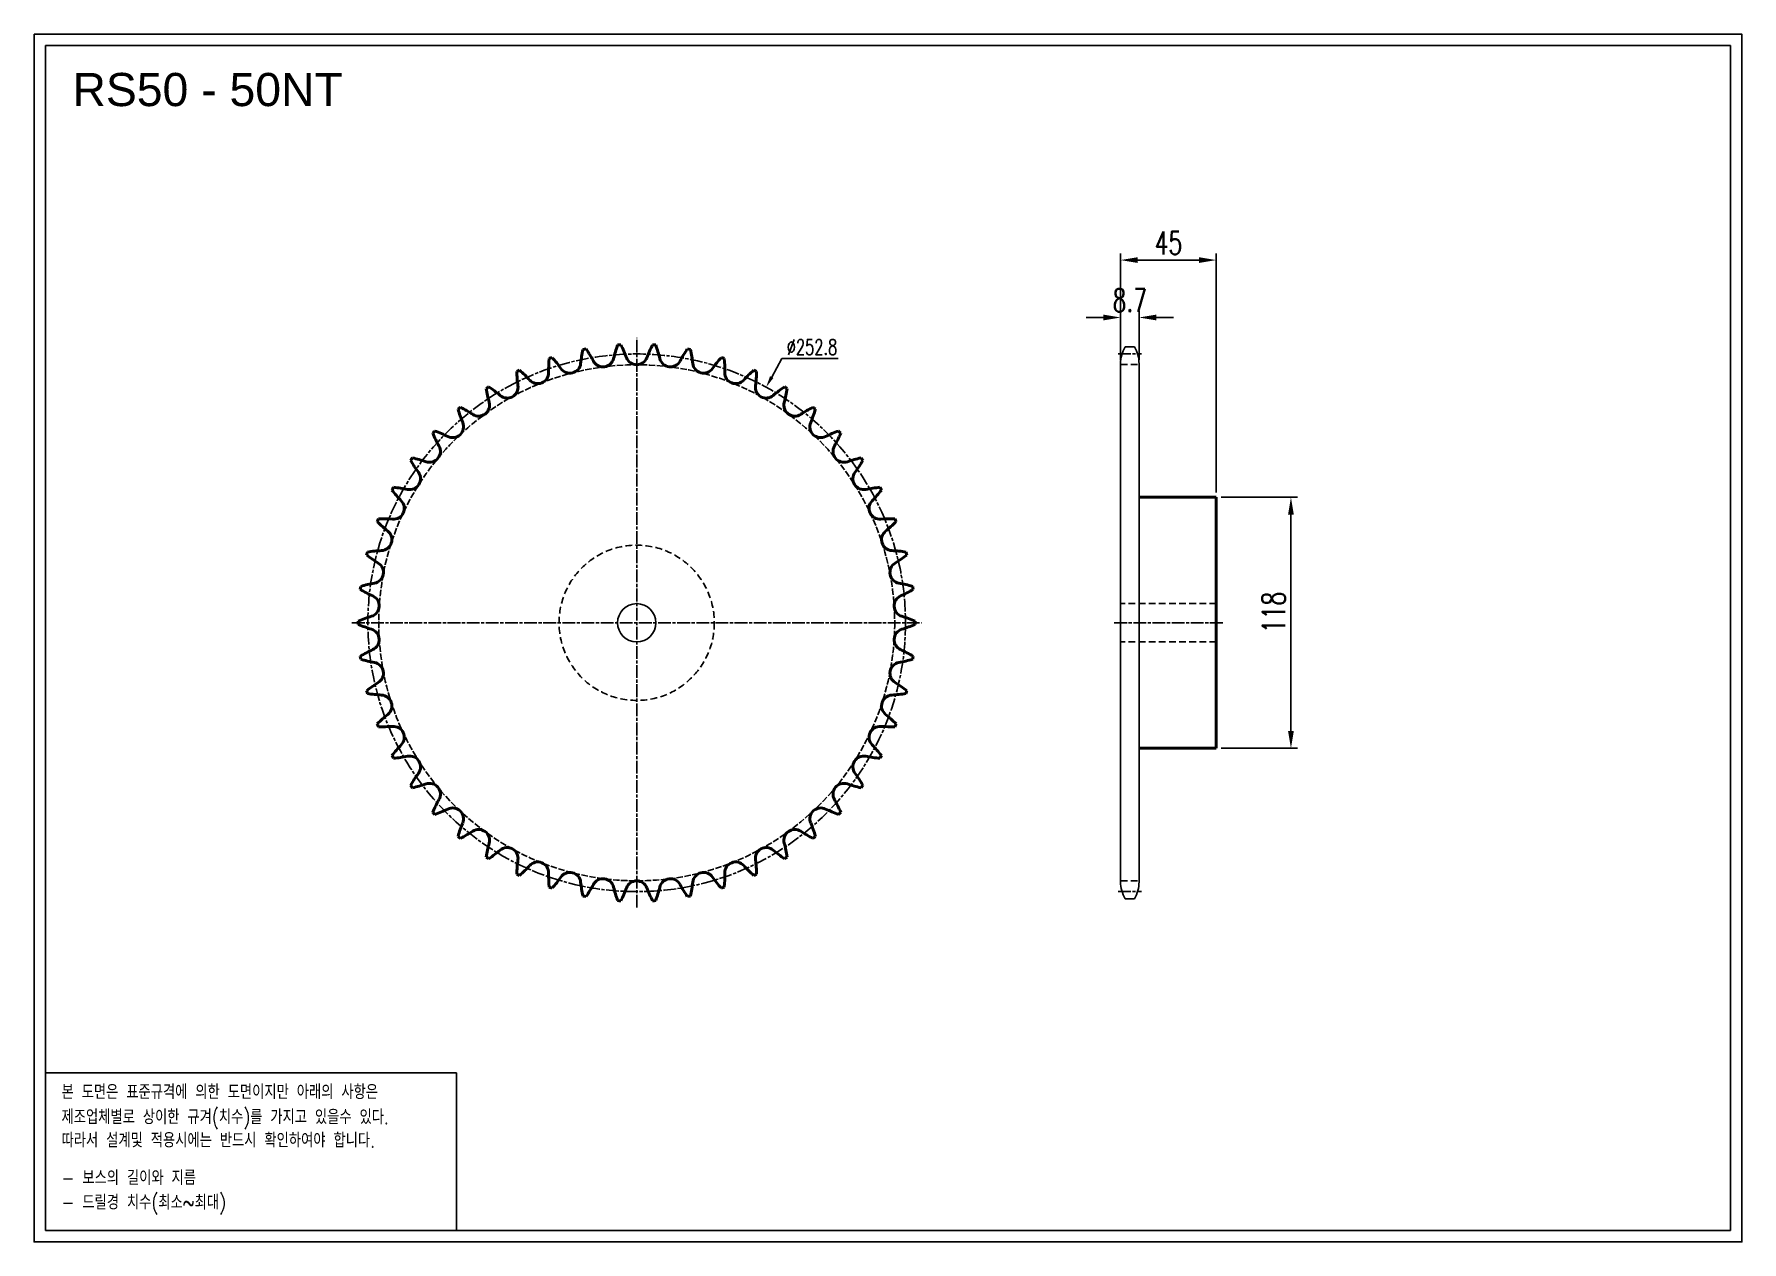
# Model space of a CAD drawing. Header units: millimetres. Extents: x 4 to 807, y 2321 to 2889.
import ezdxf

# ---------------------------------------------------------------- set-up
doc = ezdxf.new("R2010")
doc.units = ezdxf.units.MM
for name, pattern in [('AM_ISO02W050', [7.5, 6, -1.5]), ('AM_ISO02W050x2', [3.75, 3, -0.75]), ('AM_ISO08W050', [18, 12, -1.5, 3, -1.5]), ('AM_ISO08W050x2', [9, 6, -0.75, 1.5, -0.75]), ('HIDDEN', [9.525, 6.35, -3.175])]:
    doc.linetypes.add(name, pattern=pattern)
for name, color, linetype, lineweight in [('20', 7, 'Continuous', 50), ('21', 6, 'AM_ISO02W050', 25), ('22', 30, 'AM_ISO08W050', 25), ('23', 40, 'AM_ISO08W050', 25), ('VIS', 7, 'Continuous', 50)]:
    doc.layers.add(name, color=color, linetype=linetype, lineweight=lineweight)
doc.layers.add('HL', color=2, linetype='HIDDEN')
doc.layers.add('S-DIM', color=7, linetype='Continuous')
doc.styles.add('HAN', font='ROMANS.shx', dxfattribs={"width": 0.7, "bigfont": 'whgtxt.shx'})
doc.styles.add('HSG', font='SIMPLEX.shx', dxfattribs={"width": 0.7, "bigfont": 'HSG.shx'})
doc.styles.get("Standard").update_dxf_attribs({"font": 'arial.ttf'})
doc.dimstyles.new('APP16', dxfattribs={"dimscale": 3, "dimtxt": 2.4, "dimasz": 1.8, "dimexe": 0.7, "dimexo": 0.5, "dimgap": 0.6, "dimtad": 1, "dimtoh": 1, "dimdec": 1, "dimrnd": 0.01, "dimzin": 9, "dimdsep": 46, "dimtxsty": 'HSG', "dimcen": 0, "dimclrd": 1, "dimclre": 1, "dimclrt": 256, "dimazin": 2, "dimtp": 1, "dimtm": 1, "dimtfac": 0.5, "dimtdec": 1, "dimtofl": 0, "dimtmove": 0, "dimatfit": 3, "dimfxl": 0, "dimtvp": 1, "dimtolj": 2, "dimlwd": -1, "dimlwe": -1, "dimarcsym": 0})
doc.dimstyles.new('APP23', dxfattribs={"dimscale": 4.5, "dimtxt": 2.4, "dimasz": 1.8, "dimexe": 0.7, "dimexo": 0.5, "dimgap": 0.6, "dimtad": 1, "dimtoh": 1, "dimdec": 1, "dimrnd": 0.01, "dimzin": 9, "dimdsep": 46, "dimtxsty": 'HSG', "dimcen": 0, "dimclrd": 1, "dimclre": 1, "dimclrt": 256, "dimazin": 2, "dimtp": 1, "dimtm": 1, "dimtfac": 0.5, "dimtdec": 1, "dimtix": 1, "dimtofl": 0, "dimtmove": 0, "dimatfit": 3, "dimfxl": 0, "dimtvp": 1, "dimtolj": 2, "dimlwd": -1, "dimlwe": -1, "dimarcsym": 0})

# ---------------------------------------------------------------- blocks, each defined once
blk = doc.blocks.new('*D1')
at = {"layer": 'Defpoints', "color": 0, "transparency": 16777216}
for p in [(348.52, 2722.74), (226.76, 2501.17)]:
    blk.add_point(p, dxfattribs=at)
at = {"layer": 'S-DIM', "color": 1, "transparency": 16777216}
for p, q in [((355.92, 2736.19), (351.12, 2727.47)), ((382.44, 2736.19), (355.92, 2736.19))]:
    blk.add_line(p, q, dxfattribs=at)
blk.add_solid([(350.34, 2727.9), (351.91, 2727.04), (348.52, 2722.74)], dxfattribs=at)
at = {"layer": 'S-DIM', "transparency": 16777216, "insert": (370.08, 2741.59), "char_height": 7.2, "attachment_point": 5, "style": 'HSG'}
blk.add_mtext('\\A2;∅252.8', dxfattribs=at)
blk = doc.blocks.new('*D2')
at = {"layer": 'Defpoints', "color": 0, "transparency": 16777216}
for p in [(523.9, 2755.5), (515.2, 2733.33), (523.9, 2733.33)]:
    blk.add_point(p, dxfattribs=at)
at = {"layer": 'S-DIM', "color": 1, "transparency": 16777216}
for p, q in [((507.1, 2755.5), (499, 2755.5)), ((515.2, 2735.58), (515.2, 2758.65)), ((523.9, 2735.58), (523.9, 2758.65)), ((532, 2755.5), (540.1, 2755.5))]:
    blk.add_line(p, q, dxfattribs=at)
for points in [[(507.1, 2756.85), (507.1, 2754.15), (515.2, 2755.5)], [(532, 2756.85), (532, 2754.15), (523.9, 2755.5)]]:
    blk.add_solid(points, dxfattribs=at)
at = {"layer": 'S-DIM', "transparency": 16777216, "insert": (519.55, 2763.6), "char_height": 10.8, "attachment_point": 5, "style": 'HSG'}
blk.add_mtext('\\A2;8.7', dxfattribs=at)
blk = doc.blocks.new('*D3')
at = {"layer": 'Defpoints', "color": 0, "transparency": 16777216}
for p in [(560.2, 2782.5), (515.2, 2733.33), (560.2, 2670.95)]:
    blk.add_point(p, dxfattribs=at)
at = {"layer": 'S-DIM', "color": 1, "transparency": 16777216}
for p, q in [((515.2, 2735.58), (515.2, 2785.65)), ((523.3, 2782.5), (552.1, 2782.5)), ((560.2, 2673.2), (560.2, 2785.65))]:
    blk.add_line(p, q, dxfattribs=at)
for points in [[(523.3, 2783.85), (523.3, 2781.15), (515.2, 2782.5)], [(552.1, 2783.85), (552.1, 2781.15), (560.2, 2782.5)]]:
    blk.add_solid(points, dxfattribs=at)
at = {"layer": 'S-DIM', "transparency": 16777216, "insert": (537.7, 2790.6), "char_height": 10.8, "attachment_point": 5, "style": 'HSG'}
blk.add_mtext('\\A2;45', dxfattribs=at)
blk = doc.blocks.new('*D4')
at = {"layer": 'Defpoints', "color": 0, "transparency": 16777216}
for p in [(560.2, 2670.95), (560.2, 2552.95), (595.31, 2552.95)]:
    blk.add_point(p, dxfattribs=at)
at = {"layer": 'S-DIM', "color": 1, "transparency": 16777216}
for p, q in [((562.45, 2670.95), (598.46, 2670.95)), ((595.31, 2662.85), (595.31, 2561.05)), ((562.45, 2552.95), (598.46, 2552.95))]:
    blk.add_line(p, q, dxfattribs=at)
for points in [[(593.96, 2662.85), (596.66, 2662.85), (595.31, 2670.95)], [(593.96, 2561.05), (596.66, 2561.05), (595.31, 2552.95)]]:
    blk.add_solid(points, dxfattribs=at)
at = {"layer": 'S-DIM', "transparency": 16777216, "insert": (587.21, 2616.85), "char_height": 10.8, "attachment_point": 5, "rotation": 90, "style": 'HSG'}
blk.add_mtext('\\A2;118', dxfattribs=at)

msp = doc.modelspace()

# ---------------------------------------------------------------- linework, layer by layer
for p, q in [((521.77, 2741.73), (517.32, 2741.73)), ((515.2, 2611.95), (515.2, 2733.79)), ((523.9, 2611.95), (523.9, 2733.79)), ((515.2, 2611.95), (515.2, 2490.17)), ((523.9, 2611.95), (523.9, 2490.17)), ((521.77, 2482.23), (517.32, 2482.23))]:
    msp.add_line(p, q)
for points in [[(4.28, 2888.72), (807.36, 2888.72), (807.36, 2320.88), (4.28, 2320.88)], [(9.68, 2883.32), (801.96, 2883.32), (801.96, 2326.29), (9.68, 2326.29)]]:
    msp.add_lwpolyline(points, close=True)
at = {"color": 6}
msp.add_lwpolyline([(9.68, 2400.31), (202.89, 2400.31), (202.89, 2326.29), (9.68, 2326.29)], close=True, dxfattribs=at)
msp.add_circle((287.64, 2611.95), 9)
for centre, start, end in [((531.07, 2733.79), 150, 180), ((508.02, 2733.79), 0, 30), ((531.07, 2490.17), 180, 210), ((508.02, 2490.17), 330, 0)]:
    msp.add_arc(centre, 15.87, start, end)
at = {"layer": '20'}
for centre, radius, start, end in [((324.28, 2726.69), 63.4, 167.48854, 173.5), ((287.64, 2611.95), 130.93, 100.47847, 101.12153), ((211.34, 2705.14), 63.4, 28.1, 34.11146), ((338.37, 2721.19), 63.4, 160.28854, 166.3), ((287.64, 2611.95), 130.93, 93.27847, 93.92153), ((223.62, 2713.97), 63.4, 20.9, 26.91146), ((351.66, 2713.97), 63.4, 153.08854, 159.1), ((287.64, 2611.95), 130.93, 86.07847, 86.72153), ((236.91, 2721.19), 63.4, 13.7, 19.71146), ((363.94, 2705.14), 63.4, 145.88854, 151.9), ((287.64, 2611.95), 130.93, 78.87847, 79.52153), ((251, 2726.69), 63.4, 6.5, 12.51146), ((287.64, 2611.95), 130.93, 114.87847, 115.52153), ((190.56, 2683.24), 63.4, 42.5, 48.51146), ((309.61, 2730.37), 63.4, 174.68854, 180.7), ((287.64, 2611.95), 130.93, 107.67847, 108.32153), ((200.26, 2694.84), 63.4, 35.3, 41.31146), ((256.19, 2734.44), 5.13, 215.3, 353.5), ((271.79, 2737.42), 5.13, 208.1, 346.3), ((287.64, 2738.42), 5.13, 200.9, 339.1), ((303.49, 2737.42), 5.13, 193.7, 331.9), ((319.09, 2734.44), 5.13, 186.5, 324.7), ((375.02, 2694.84), 63.4, 138.68854, 144.7), ((287.64, 2611.95), 130.93, 71.67847, 72.32153), ((265.67, 2730.37), 63.4, 359.3, 5.31146), ((384.72, 2683.24), 63.4, 131.48854, 137.5), ((287.64, 2611.95), 130.93, 64.47847, 65.12153), ((287.64, 2611.95), 130.93, 122.07847, 122.72153), ((182.39, 2670.51), 63.4, 49.7, 55.71146), ((226.72, 2722.77), 5.13, 229.7, 7.9), ((294.59, 2732.19), 63.4, 181.88854, 187.9), ((241.09, 2729.54), 5.13, 222.5, 0.7), ((334.19, 2729.54), 5.13, 179.3, 317.5), ((348.56, 2722.77), 5.13, 172.1, 310.3), ((280.68, 2732.19), 63.4, 352.1, 358.11146), ((392.89, 2670.51), 63.4, 124.28854, 130.3), ((287.64, 2611.95), 130.93, 57.27847, 57.92153), ((213.31, 2714.26), 5.13, 236.9, 15.1), ((279.47, 2732.12), 63.4, 189.08854, 195.1), ((361.97, 2714.26), 5.13, 164.9, 303.1), ((295.81, 2732.12), 63.4, 344.9, 350.91146), ((287.64, 2611.95), 130.93, 129.27847, 129.92153), ((264.47, 2730.15), 63.4, 196.28854, 202.3), ((175.88, 2656.86), 63.4, 56.9, 62.91146), ((399.4, 2656.86), 63.4, 117.08854, 123.1), ((310.81, 2730.15), 63.4, 337.7, 343.71146), ((287.64, 2611.95), 130.93, 50.07847, 50.72153), ((287.64, 2611.95), 130.93, 136.47847, 137.12153), ((249.84, 2726.31), 63.4, 203.48854, 209.5), ((171.14, 2642.5), 63.4, 64.1, 70.11146), ((201.07, 2704.14), 5.13, 244.1, 22.3), ((374.21, 2704.14), 5.13, 157.7, 295.9), ((404.14, 2642.5), 63.4, 109.88854, 115.9), ((325.44, 2726.31), 63.4, 330.5, 336.51146), ((287.64, 2611.95), 130.93, 42.87847, 43.52153), ((190.2, 2692.56), 5.13, 251.3, 29.5), ((385.08, 2692.56), 5.13, 150.5, 288.7), ((180.86, 2679.72), 5.13, 258.5, 36.7), ((287.64, 2611.95), 130.93, 143.67847, 144.32153), ((235.81, 2720.67), 63.4, 210.68854, 216.7), ((168.23, 2627.65), 63.4, 71.3, 77.31146), ((407.05, 2627.65), 63.4, 102.68854, 108.7), ((394.42, 2679.72), 5.13, 143.3, 281.5), ((339.47, 2720.67), 63.4, 323.3, 329.31146), ((287.64, 2611.95), 130.93, 35.67847, 36.32153), ((287.64, 2611.95), 130.93, 150.87847, 151.52153), ((222.59, 2713.32), 63.4, 217.88854, 223.9), ((167.2, 2612.56), 63.4, 78.5, 84.51146), ((408.08, 2612.56), 63.4, 95.48854, 101.5), ((352.69, 2713.32), 63.4, 316.1, 322.11146), ((287.64, 2611.95), 130.93, 28.47847, 29.12153), ((173.21, 2665.8), 5.13, 265.7, 43.9), ((402.07, 2665.8), 5.13, 136.1, 274.3), ((287.64, 2611.95), 130.93, 158.07847, 158.72153), ((210.4, 2704.37), 63.4, 225.08854, 231.1), ((168.07, 2597.46), 63.4, 85.7, 91.71146), ((407.2, 2597.46), 63.4, 88.28854, 94.3), ((364.88, 2704.37), 63.4, 308.9, 314.91146), ((287.64, 2611.95), 130.93, 21.27847, 21.92153), ((167.37, 2651.03), 5.13, 272.9, 51.1), ((407.91, 2651.03), 5.13, 128.9, 267.1), ((287.64, 2611.95), 130.93, 165.27847, 165.92153), ((199.43, 2693.96), 63.4, 232.28854, 238.3), ((170.83, 2582.59), 63.4, 92.9, 98.91146), ((404.45, 2582.59), 63.4, 81.08854, 87.1), ((375.85, 2693.96), 63.4, 301.7, 307.71146), ((287.64, 2611.95), 130.93, 14.07847, 14.72153), ((163.42, 2635.65), 5.13, 280.1, 58.3), ((411.86, 2635.65), 5.13, 121.7, 259.9), ((287.64, 2611.95), 130.93, 172.47847, 173.12153), ((189.84, 2682.25), 63.4, 239.48854, 245.5), ((175.43, 2568.18), 63.4, 100.1, 106.11146), ((399.84, 2568.18), 63.4, 73.88854, 79.9), ((385.43, 2682.25), 63.4, 294.5, 300.51146), ((287.64, 2611.95), 130.93, 6.87847, 7.52153), ((161.43, 2619.89), 5.13, 287.3, 65.5), ((413.85, 2619.89), 5.13, 114.5, 252.7), ((287.64, 2611.95), 130.93, 179.67847, 180.32153), ((181.8, 2554.47), 63.4, 107.3, 113.31146), ((181.8, 2669.44), 63.4, 246.68854, 252.7), ((393.47, 2554.47), 63.4, 66.68854, 72.7), ((393.47, 2669.44), 63.4, 287.3, 293.31146), ((287.64, 2611.95), 130.93, 359.67847, 0.32153), ((161.43, 2604.01), 5.13, 294.5, 72.7), ((413.85, 2604.01), 5.13, 107.3, 245.5), ((189.84, 2541.65), 63.4, 114.5, 120.51146), ((287.64, 2611.95), 130.93, 186.87847, 187.52153), ((175.43, 2655.72), 63.4, 253.88854, 259.9), ((399.84, 2655.72), 63.4, 280.1, 286.11146), ((385.43, 2541.65), 63.4, 59.48854, 65.5), ((287.64, 2611.95), 130.93, 352.47847, 353.12153), ((163.42, 2588.26), 5.13, 301.7, 79.9), ((411.86, 2588.26), 5.13, 100.1, 238.3), ((199.43, 2529.95), 63.4, 121.7, 127.71146), ((287.64, 2611.95), 130.93, 194.07847, 194.72153), ((170.83, 2641.32), 63.4, 261.08854, 267.1), ((167.37, 2572.87), 5.13, 308.9, 87.1), ((407.91, 2572.87), 5.13, 92.9, 231.1), ((404.45, 2641.32), 63.4, 272.9, 278.91146), ((375.85, 2529.95), 63.4, 52.28854, 58.3), ((287.64, 2611.95), 130.93, 345.27847, 345.92153), ((210.4, 2519.54), 63.4, 128.9, 134.91146), ((287.64, 2611.95), 130.93, 201.27847, 201.92153), ((168.07, 2626.44), 63.4, 268.28854, 274.3), ((173.21, 2558.11), 5.13, 316.1, 94.3), ((402.07, 2558.11), 5.13, 85.7, 223.9), ((407.2, 2626.44), 63.4, 265.7, 271.71146), ((364.88, 2519.54), 63.4, 45.08854, 51.1), ((287.64, 2611.95), 130.93, 338.07847, 338.72153), ((222.59, 2510.59), 63.4, 136.1, 142.11146), ((352.69, 2510.59), 63.4, 37.88854, 43.9), ((287.64, 2611.95), 130.93, 208.47847, 209.12153), ((167.2, 2611.35), 63.4, 275.48854, 281.5), ((180.86, 2544.19), 5.13, 323.3, 101.5), ((394.42, 2544.19), 5.13, 78.5, 216.7), ((408.08, 2611.35), 63.4, 258.5, 264.51146), ((287.64, 2611.95), 130.93, 330.87847, 331.52153), ((235.81, 2503.24), 63.4, 143.3, 149.31146), ((339.47, 2503.24), 63.4, 30.68854, 36.7), ((287.64, 2611.95), 130.93, 215.67847, 216.32153), ((168.23, 2596.25), 63.4, 282.68854, 288.7), ((190.2, 2531.34), 5.13, 330.5, 108.7), ((385.08, 2531.34), 5.13, 71.3, 209.5), ((407.05, 2596.25), 63.4, 251.3, 257.31146), ((287.64, 2611.95), 130.93, 323.67847, 324.32153), ((249.84, 2497.6), 63.4, 150.5, 156.51146), ((287.64, 2611.95), 130.93, 222.87847, 223.52153), ((171.14, 2581.41), 63.4, 289.88854, 295.9), ((201.07, 2519.77), 5.13, 337.7, 115.9), ((374.21, 2519.77), 5.13, 64.1, 202.3), ((404.14, 2581.41), 63.4, 244.1, 250.11146), ((325.44, 2497.6), 63.4, 23.48854, 29.5), ((287.64, 2611.95), 130.93, 316.47847, 317.12153), ((264.47, 2493.76), 63.4, 157.7, 163.71146), ((175.88, 2567.05), 63.4, 297.08854, 303.1), ((213.31, 2509.64), 5.13, 344.9, 123.1), ((361.97, 2509.64), 5.13, 56.9, 195.1), ((399.4, 2567.05), 63.4, 236.9, 242.91146), ((310.81, 2493.76), 63.4, 16.28854, 22.3), ((287.64, 2611.95), 130.93, 230.07847, 230.72153), ((279.47, 2491.79), 63.4, 164.9, 170.91146), ((226.72, 2501.13), 5.13, 352.1, 130.3), ((348.56, 2501.13), 5.13, 49.7, 187.9), ((295.81, 2491.79), 63.4, 9.08854, 15.1), ((287.64, 2611.95), 130.93, 309.27847, 309.92153), ((287.64, 2611.95), 130.93, 237.27847, 237.92153), ((182.39, 2553.4), 63.4, 304.28854, 310.3), ((294.59, 2491.71), 63.4, 172.1, 178.11146), ((190.56, 2540.67), 63.4, 311.48854, 317.5), ((241.09, 2494.37), 5.13, 359.3, 137.5), ((334.19, 2494.37), 5.13, 42.5, 180.7), ((384.72, 2540.67), 63.4, 222.5, 228.51146), ((280.68, 2491.71), 63.4, 1.88854, 7.9), ((392.89, 2553.4), 63.4, 229.7, 235.71146), ((287.64, 2611.95), 130.93, 302.07847, 302.72153), ((287.64, 2611.95), 130.93, 244.47847, 245.12153), ((309.61, 2493.53), 63.4, 179.3, 185.31146), ((200.26, 2529.06), 63.4, 318.68854, 324.7), ((256.19, 2489.46), 5.13, 6.5, 144.7), ((324.28, 2497.22), 63.4, 186.5, 192.51146), ((271.79, 2486.49), 5.13, 13.7, 151.9), ((287.64, 2485.49), 5.13, 20.9, 159.1), ((303.49, 2486.49), 5.13, 28.1, 166.3), ((251, 2497.22), 63.4, 347.48854, 353.5), ((319.09, 2489.46), 5.13, 35.3, 173.5), ((375.02, 2529.06), 63.4, 215.3, 221.31146), ((265.67, 2493.53), 63.4, 354.68854, 0.7), ((287.64, 2611.95), 130.93, 294.87847, 295.52153), ((287.64, 2611.95), 130.93, 251.67847, 252.32153), ((287.64, 2611.95), 130.93, 258.87847, 259.52153), ((211.34, 2518.77), 63.4, 325.88854, 331.9), ((338.37, 2502.72), 63.4, 193.7, 199.71146), ((223.62, 2509.94), 63.4, 333.08854, 339.1), ((351.66, 2509.94), 63.4, 200.9, 206.91146), ((236.91, 2502.72), 63.4, 340.28854, 346.3), ((363.94, 2518.77), 63.4, 208.1, 214.11146), ((287.64, 2611.95), 130.93, 280.47847, 281.12153), ((287.64, 2611.95), 130.93, 287.67847, 288.32153), ((287.64, 2611.95), 130.93, 266.07847, 266.72153), ((287.64, 2611.95), 130.93, 273.27847, 273.92153)]:
    msp.add_arc(centre, radius, start, end, dxfattribs=at)
at = {"layer": '21', "linetype": 'AM_ISO02W050x2'}
msp.add_circle((287.64, 2611.95), 121.33, dxfattribs=at)
at = {"layer": '22', "linetype": 'AM_ISO08W050x2'}
for p, q in [((514.02, 2738.42), (525.08, 2738.42)), ((563.23, 2611.95), (512.17, 2611.95)), ((514.02, 2485.54), (525.08, 2485.54))]:
    msp.add_line(p, q, dxfattribs=at)
msp.add_circle((287.64, 2611.95), 126.41, dxfattribs=at)
at = {"layer": '23', "linetype": 'AM_ISO08W050x2'}
for p, q in [((287.64, 2478.03), (287.64, 2745.88)), ((153.71, 2611.95), (421.56, 2611.95))]:
    msp.add_line(p, q, dxfattribs=at)
at = {"layer": 'HL', "ltscale": 0.5}
for p, q in [((515.2, 2733.33), (523.9, 2733.33)), ((560.2, 2620.95), (515.2, 2620.95)), ((560.2, 2602.95), (515.2, 2602.95)), ((515.2, 2490.63), (523.9, 2490.63))]:
    msp.add_line(p, q, dxfattribs=at)
msp.add_circle((287.64, 2611.95), 36.5, dxfattribs=at)
at = {"layer": 'VIS'}
for p, q in [((560.2, 2670.95), (523.9, 2670.95)), ((560.2, 2670.95), (560.2, 2552.95)), ((560.2, 2552.95), (523.9, 2552.95))]:
    msp.add_line(p, q, dxfattribs=at)

# ---------------------------------------------------------------- texts
msp.add_text('RS50 - 50NT', height=15.6).set_placement((22.27, 2854.89))
at = {"color": 6, "style": 'HAN', "width": 0.8}
for s, p in [('본 도면은 표준규격에 의한 도면이지만 아래의 사항은', (17.15, 2387.97)), ('제조업체별로 상이한 규겨(치수)를 가지고 있을수 있다.', (17.15, 2376.2)), ('따라서 설계및 적용시에는 반드시 확인하여야 합니다.', (17.15, 2365.27)), ('- 보스의 길이와 지름', (17.15, 2347.65)), ('- 드릴경 치수(최소~최대)', (17.15, 2336.08))]:
    msp.add_text(s, height=6.7931, dxfattribs=at).set_placement(p)

# ---------------------------------------------------------------- dimensions: what is measured, and where the dimension line sits
at = {"layer": 'S-DIM'}
dim = msp.add_linear_dim(base=(560.2, 2782.5), p1=(515.2, 2733.33), p2=(560.2, 2670.95), dimstyle='APP23', dxfattribs=at)
dim.commit()
dim.dimension.update_dxf_attribs({"geometry": '*D3', "text_midpoint": (537.7, 2790.6)})
dim = msp.add_linear_dim(base=(523.9, 2755.5), p1=(515.2, 2733.33), p2=(523.9, 2733.33), dimstyle='APP23', dxfattribs=at)
dim.commit()
dim.dimension.update_dxf_attribs({"geometry": '*D2', "text_midpoint": (519.55, 2755.5), "dimtype": 128})
at = {"layer": 'S-DIM', "color": 3}
dim = msp.add_diameter_dim_2p(p1=(226.76, 2501.17), p2=(348.52, 2722.74), dimstyle='APP16', dxfattribs=at)
dim.commit()
dim.dimension.update_dxf_attribs({"geometry": '*D1', "text_midpoint": (370.08, 2736.19), "dimtype": 131})
at = {"layer": 'S-DIM'}
dim = msp.add_linear_dim(base=(595.31, 2552.95), p1=(560.2, 2670.95), p2=(560.2, 2552.95), angle=90, dimstyle='APP23', dxfattribs=at)
dim.commit()
dim.dimension.update_dxf_attribs({"geometry": '*D4', "text_midpoint": (595.31, 2616.85), "dimtype": 128})

doc.saveas('drawing.dxf')
